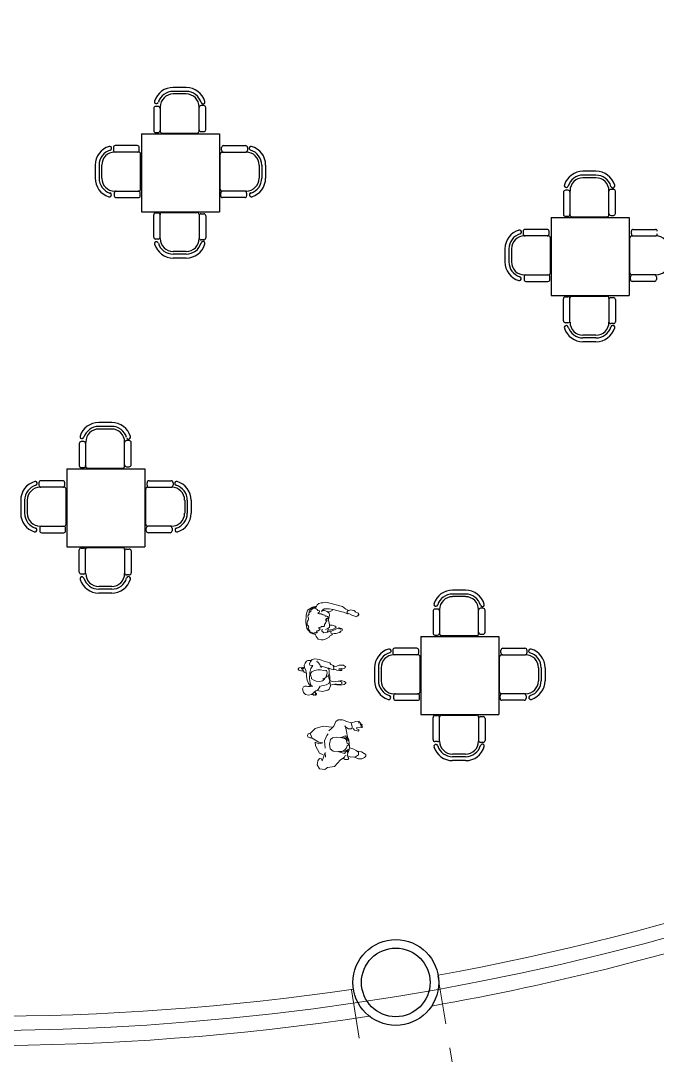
# Model space of a CAD drawing. Header units: millimetres. Extents: x 383 to 523, y 252 to 344.
# Drawn here: x 428.46 to 434.99, y 270.44 to 281.05 of the extents above; entities that cross this region are included whole.
import ezdxf

# ---------------------------------------------------------------- set-up
doc = ezdxf.new("R2010")
doc.units = ezdxf.units.MM
doc.header["$MEASUREMENT"] = 0
doc.linetypes.add('ACAD_ISO02W100', pattern=[15, 12, -3])
doc.linetypes.add('DASHED', pattern=[0.75, 0.5, -0.25])
doc.layers.add('cubierta', color=1, linetype='ACAD_ISO02W100', lineweight=15)
doc.layers.add('muros', color=5, linetype='Continuous', lineweight=30)
doc.layers.add('muebles', color=193, linetype='Continuous')

# ---------------------------------------------------------------- blocks, each defined once
blk = doc.blocks.new('h3')
at = {"layer": 'muebles', "lineweight": 0}
for p, q in [((0.042, 0.184), (0.064, 0.231)), ((0.064, 0.231), (0.088, 0.248)), ((0.088, 0.248), (0.134, 0.25)), ((0.134, 0.25), (0.176, 0.233)), ((0.176, 0.233), (0.22, 0.217)), ((0.22, 0.217), (0.231, 0.182)), ((0.269, 0.231), (0.223, 0.22)), ((0.302, 0.237), (0.269, 0.231)), ((0.296, 0.218), (0.303, 0.229)), ((0.321, 0.217), (0.296, 0.218)), ((0.303, 0.229), (0.302, 0.237)), ((0.322, 0.209), (0.321, 0.217)), ((-0.22, 0.104), (-0.198, 0.112)), ((-0.198, 0.108), (-0.149, 0.16)), ((-0.179, 0.06), (-0.198, 0.108)), ((-0.149, 0.16), (-0.066, 0.184)), ((-0.066, 0.184), (0.024, 0.173)), ((-0.007, 0.137), (0.019, 0.16)), ((0.019, 0.16), (0.042, 0.184)), ((0.157, 0.189), (0.168, 0.163)), ((0.167, 0.174), (0.157, 0.189)), ((0.195, 0.157), (0.167, 0.174)), ((0.168, 0.163), (0.173, 0.129)), ((0.173, 0.129), (0.184, 0.074)), ((0.222, 0.156), (0.195, 0.157)), ((0.23, 0.162), (0.222, 0.156)), ((0.231, 0.182), (0.23, 0.162)), ((0.241, 0.16), (0.256, 0.143)), ((0.256, 0.143), (0.277, 0.14)), ((0.275, 0.167), (0.332, 0.17)), ((0.281, 0.156), (0.275, 0.167)), ((0.277, 0.14), (0.294, 0.132)), ((0.302, 0.145), (0.281, 0.156)), ((0.294, 0.132), (0.302, 0.145)), ((0.313, 0.203), (0.322, 0.209)), ((0.333, 0.201), (0.313, 0.203)), ((0.316, 0.185), (0.335, 0.193)), ((0.333, 0.182), (0.316, 0.185)), ((0.332, 0.17), (0.338, 0.178)), ((0.335, 0.193), (0.333, 0.201)), ((0.338, 0.178), (0.333, 0.182)), ((-0.226, 0.09), (-0.22, 0.104)), ((-0.222, 0.074), (-0.226, 0.09)), ((-0.203, 0.066), (-0.222, 0.074)), ((-0.186, 0.066), (-0.203, 0.066)), ((-0.112, 0.02), (-0.179, 0.06)), ((-0.149, 0.02), (-0.11, 0.003)), ((-0.145, -0.019), (-0.149, 0.02)), ((-0.069, 0.013), (-0.112, 0.02)), ((-0.11, 0.003), (-0.069, 0.013)), ((-0.052, 0.033), (-0.03, 0.09)), ((-0.044, -0.042), (-0.052, 0.033)), ((-0.03, 0.09), (-0.013, 0.105)), ((0, 0), (0.008, 0.046)), ((0.005, -0.049), (0, 0)), ((0.008, 0.046), (0.03, 0.063)), ((0.03, 0.063), (0.066, 0.071)), ((0.066, 0.071), (0.108, 0.068)), ((0.108, 0.068), (0.143, 0.06)), ((0.115, 0.069), (0.164, 0.085)), ((0.157, 0.063), (0.115, 0.069)), ((0.143, 0.06), (0.165, 0.052)), ((0.198, 0.031), (0.157, 0.063)), ((0.164, 0.085), (0.182, 0.052)), ((0.165, 0.052), (0.175, 0.035)), ((0.175, 0.035), (0.179, 0.009)), ((0.179, 0.009), (0.192, 0.003)), ((0.181, 0.075), (0.198, 0.038)), ((0.182, 0.052), (0.181, 0.075)), ((0.184, 0.074), (0.198, 0.044)), ((0.192, 0.003), (0.197, -0.008)), ((0.198, 0.044), (0.204, -0.024)), ((-0.105, -0.093), (-0.145, -0.019)), ((-0.066, -0.11), (-0.105, -0.093)), ((-0.077, -0.171), (-0.047, -0.085)), ((-0.047, -0.085), (-0.041, -0.132)), ((0.036, -0.072), (0.005, -0.049)), ((0.09, -0.077), (0.036, -0.072)), ((0.137, -0.071), (0.09, -0.077)), ((0.094, -0.08), (0.157, -0.072)), ((0.154, -0.097), (0.094, -0.08)), ((0.157, -0.058), (0.137, -0.071)), ((0.182, -0.06), (0.154, -0.097)), ((0.173, -0.039), (0.157, -0.058)), ((0.157, -0.072), (0.198, -0.05)), ((0.181, -0.019), (0.173, -0.039)), ((0.197, -0.008), (0.181, -0.019)), ((0.187, -0.094), (0.181, -0.116)), ((0.184, -0.086), (0.182, -0.06)), ((0.198, -0.064), (0.184, -0.086)), ((0.2, -0.058), (0.187, -0.094)), ((0.204, -0.024), (0.2, -0.058)), ((0.209, -0.038), (0.248, -0.05)), ((0.248, -0.05), (0.272, -0.064)), ((0.272, -0.064), (0.296, -0.083)), ((0.299, -0.074), (0.282, -0.072)), ((0.296, -0.083), (0.297, -0.11)), ((0.327, -0.078), (0.299, -0.074)), ((0.354, -0.095), (0.327, -0.078)), ((0.371, -0.108), (0.354, -0.095)), ((-0.126, -0.211), (-0.121, -0.17)), ((-0.102, -0.255), (-0.126, -0.211)), ((-0.121, -0.17), (-0.102, -0.148)), ((-0.102, -0.148), (-0.082, -0.152)), ((-0.082, -0.152), (-0.077, -0.171)), ((0.113, -0.162), (0.05, -0.229)), ((0.148, -0.138), (0.113, -0.162)), ((0.16, -0.159), (0.143, -0.148)), ((0.164, -0.112), (0.148, -0.138)), ((0.187, -0.157), (0.16, -0.159)), ((0.181, -0.116), (0.19, -0.138)), ((0.219, -0.135), (0.186, -0.121)), ((0.197, -0.149), (0.187, -0.157)), ((0.19, -0.138), (0.197, -0.149)), ((0.266, -0.129), (0.219, -0.135)), ((0.247, -0.131), (0.297, -0.151)), ((0.297, -0.11), (0.266, -0.129)), ((0.297, -0.151), (0.33, -0.152)), ((0.33, -0.152), (0.359, -0.137)), ((0.359, -0.137), (0.373, -0.124)), ((0.373, -0.124), (0.371, -0.108)), ((-0.05, -0.261), (-0.102, -0.255)), ((-0.022, -0.24), (-0.05, -0.261)), ((0.05, -0.229), (-0.022, -0.24))]:
    blk.add_line(p, q, dxfattribs=at)
blk = doc.blocks.new('m2')
at = {"layer": 'muebles', "lineweight": 0}
for p, q in [((-0.252, 0.104), (-0.242, 0.114)), ((-0.242, 0.114), (-0.218, 0.119)), ((-0.211, 0.108), (-0.222, 0.105)), ((-0.218, 0.119), (-0.193, 0.116)), ((-0.197, 0.115), (-0.211, 0.108)), ((-0.204, 0.103), (-0.191, 0.117)), ((-0.193, 0.141), (-0.183, 0.16)), ((-0.188, 0.117), (-0.193, 0.141)), ((-0.176, 0.087), (-0.188, 0.117)), ((-0.183, 0.16), (-0.168, 0.181)), ((-0.168, 0.181), (-0.153, 0.189)), ((-0.153, 0.189), (-0.125, 0.188)), ((-0.137, 0.155), (-0.126, 0.18)), ((-0.135, 0.14), (-0.137, 0.155)), ((-0.114, 0.139), (-0.135, 0.14)), ((-0.132, 0.067), (-0.124, 0.107)), ((-0.126, 0.18), (-0.11, 0.199)), ((-0.124, 0.107), (-0.104, 0.136)), ((-0.104, 0.136), (-0.114, 0.139)), ((-0.11, 0.199), (-0.082, 0.207)), ((-0.082, 0.207), (-0.035, 0.199)), ((-0.059, 0.185), (-0.061, 0.18)), ((-0.061, 0.18), (-0.048, 0.168)), ((-0.048, 0.168), (-0.032, 0.149)), ((-0.035, 0.199), (0.023, 0.18)), ((-0.032, 0.149), (-0.026, 0.133)), ((-0.026, 0.133), (-0.014, 0.116)), ((0.042, 0.114), (-0.024, 0.133)), ((0.023, 0.18), (0.07, 0.165)), ((0.06, 0.111), (0.042, 0.114)), ((0.05, 0.111), (0.06, 0.101)), ((0.088, 0.099), (0.06, 0.111)), ((0.07, 0.165), (0.081, 0.149)), ((0.081, 0.149), (0.108, 0.138)), ((0.107, 0.134), (0.111, 0.115)), ((0.108, 0.138), (0.115, 0.126)), ((0.111, 0.115), (0.111, 0.103)), ((0.115, 0.126), (0.142, 0.131)), ((0.142, 0.131), (0.166, 0.14)), ((0.166, 0.14), (0.198, 0.141)), ((0.226, 0.11), (0.194, 0.105)), ((0.198, 0.141), (0.213, 0.14)), ((0.213, 0.14), (0.216, 0.137)), ((0.216, 0.137), (0.223, 0.134)), ((0.223, 0.134), (0.226, 0.127)), ((0.226, 0.127), (0.232, 0.126)), ((0.23, 0.119), (0.226, 0.11)), ((0.234, 0.122), (0.23, 0.119)), ((0.232, 0.126), (0.234, 0.122)), ((-0.254, 0.099), (-0.252, 0.104)), ((-0.245, 0.089), (-0.254, 0.099)), ((-0.225, 0.082), (-0.245, 0.089)), ((-0.201, 0.079), (-0.225, 0.082)), ((-0.21, 0.089), (-0.22, 0.093)), ((-0.204, 0.083), (-0.21, 0.089)), ((-0.205, 0.089), (-0.204, 0.103)), ((-0.193, 0.07), (-0.205, 0.089)), ((-0.172, 0.059), (-0.193, 0.07)), ((-0.168, 0.053), (-0.176, 0.087)), ((-0.169, 0.025), (-0.168, 0.053)), ((-0.161, -0.014), (-0.169, 0.025)), ((-0.136, 0), (-0.132, 0.067)), ((-0.13, -0.039), (-0.136, 0)), ((-0.114, 0.071), (-0.128, 0.056)), ((-0.128, 0.056), (-0.123, 0.029)), ((-0.123, 0.029), (-0.115, 0.014)), ((-0.115, 0.014), (-0.116, 0.001)), ((-0.116, 0.001), (-0.094, -0.014)), ((-0.085, 0.085), (-0.114, 0.071)), ((-0.053, 0.094), (-0.085, 0.085)), ((-0.024, 0.093), (-0.053, 0.094)), ((0.006, 0.086), (-0.024, 0.093)), ((0, 0), (0.031, 0.014)), ((0.003, -0.006), (0, 0)), ((0.023, 0.083), (0.006, 0.086)), ((0.013, -0.005), (0.02, 0.003)), ((0.02, 0.003), (0.024, 0.011)), ((0.031, 0.085), (0.023, 0.083)), ((0.038, 0.086), (0.031, 0.085)), ((0.031, 0.014), (0.038, 0.037)), ((0.034, 0.019), (0.044, 0.025)), ((0.034, 0.018), (0.034, 0.019)), ((0.042, 0.078), (0.038, 0.086)), ((0.038, 0.037), (0.045, 0.058)), ((0.042, 0.032), (0.039, 0.034)), ((0.045, 0.058), (0.042, 0.078)), ((0.045, 0.029), (0.042, 0.032)), ((0.044, 0.025), (0.045, 0.029)), ((0.063, 0.052), (0.058, 0.032)), ((0.058, 0.032), (0.06, 0.012)), ((0.06, 0.101), (0.066, 0.088)), ((0.06, 0.012), (0.07, -0.021)), ((0.066, 0.088), (0.063, 0.052)), ((0.065, 0.054), (0.07, 0.025)), ((0.07, 0.025), (0.073, -0.025)), ((0.104, 0.093), (0.088, 0.099)), ((0.111, 0.097), (0.104, 0.093)), ((0.111, 0.103), (0.107, 0.099)), ((0.116, 0.099), (0.111, 0.097)), ((0.131, 0.096), (0.116, 0.099)), ((0.142, 0.089), (0.131, 0.096)), ((0.169, 0.086), (0.142, 0.089)), ((0.166, 0.103), (0.162, 0.1)), ((0.162, 0.1), (0.186, 0.095)), ((0.194, 0.105), (0.166, 0.103)), ((0.194, 0.087), (0.169, 0.086)), ((0.186, 0.095), (0.197, 0.092)), ((0.197, 0.092), (0.194, 0.087)), ((-0.208, -0.103), (-0.197, -0.083)), ((-0.197, -0.138), (-0.208, -0.103)), ((-0.197, -0.083), (-0.184, -0.073)), ((-0.184, -0.073), (-0.167, -0.076)), ((-0.167, -0.076), (-0.153, -0.079)), ((-0.148, -0.046), (-0.161, -0.014)), ((-0.153, -0.079), (-0.133, -0.078)), ((-0.125, -0.079), (-0.148, -0.046)), ((-0.133, -0.078), (-0.102, -0.074)), ((-0.128, -0.058), (-0.13, -0.039)), ((-0.117, -0.071), (-0.128, -0.058)), ((-0.102, -0.074), (-0.117, -0.071)), ((-0.094, -0.014), (-0.068, -0.024)), ((-0.068, -0.024), (-0.037, -0.027)), ((-0.027, -0.076), (-0.048, -0.109)), ((-0.037, -0.027), (-0.016, -0.023)), ((-0.014, -0.072), (-0.022, -0.074)), ((-0.016, -0.023), (-0.003, -0.019)), ((0.01, -0.067), (-0.014, -0.072)), ((-0.003, -0.019), (0.005, -0.012)), ((0.005, -0.012), (0.003, -0.006)), ((0.005, -0.009), (0.013, -0.005)), ((0.034, -0.061), (0.01, -0.067)), ((0.06, -0.046), (0.034, -0.061)), ((0.066, -0.105), (0.05, -0.117)), ((0.07, -0.021), (0.06, -0.046)), ((0.077, -0.071), (0.066, -0.105)), ((0.073, -0.025), (0.077, -0.071)), ((0.075, -0.017), (0.09, -0.025)), ((0.103, -0.058), (0.079, -0.063)), ((0.09, -0.025), (0.109, -0.03)), ((0.123, -0.054), (0.103, -0.058)), ((0.109, -0.03), (0.133, -0.028)), ((0.118, -0.057), (0.142, -0.061)), ((0.139, -0.054), (0.123, -0.054)), ((0.133, -0.028), (0.158, -0.024)), ((0.157, -0.059), (0.139, -0.054)), ((0.142, -0.061), (0.182, -0.064)), ((0.177, -0.058), (0.157, -0.059)), ((0.158, -0.024), (0.179, -0.028)), ((0.177, -0.02), (0.16, -0.023)), ((0.199, -0.02), (0.177, -0.02)), ((0.193, -0.052), (0.177, -0.058)), ((0.179, -0.028), (0.193, -0.035)), ((0.182, -0.064), (0.219, -0.057)), ((0.193, -0.035), (0.196, -0.043)), ((0.196, -0.043), (0.193, -0.052)), ((0.223, -0.027), (0.199, -0.02)), ((0.219, -0.057), (0.237, -0.045)), ((0.237, -0.036), (0.223, -0.027)), ((0.237, -0.045), (0.237, -0.036)), ((-0.177, -0.159), (-0.197, -0.138)), ((-0.147, -0.166), (-0.177, -0.159)), ((-0.117, -0.161), (-0.147, -0.166)), ((-0.099, -0.147), (-0.117, -0.161)), ((-0.109, -0.156), (-0.097, -0.168)), ((-0.086, -0.131), (-0.099, -0.147)), ((-0.097, -0.168), (-0.092, -0.166)), ((-0.095, -0.159), (-0.084, -0.168)), ((-0.092, -0.166), (-0.095, -0.159)), ((-0.073, -0.122), (-0.086, -0.131)), ((-0.066, -0.152), (-0.086, -0.133)), ((-0.084, -0.168), (-0.079, -0.165)), ((-0.082, -0.128), (-0.075, -0.13)), ((-0.082, -0.16), (-0.071, -0.167)), ((-0.079, -0.165), (-0.082, -0.16)), ((-0.079, -0.149), (-0.066, -0.156)), ((-0.067, -0.165), (-0.079, -0.149)), ((-0.074, -0.127), (-0.076, -0.124)), ((-0.075, -0.13), (-0.074, -0.127)), ((-0.048, -0.109), (-0.073, -0.122)), ((-0.071, -0.167), (-0.067, -0.165)), ((-0.066, -0.156), (-0.066, -0.152)), ((-0.042, -0.122), (-0.058, -0.118)), ((-0.005, -0.129), (-0.042, -0.122)), ((0.05, -0.117), (-0.005, -0.129))]:
    blk.add_line(p, q, dxfattribs=at)
blk = doc.blocks.new('m3')
at = {"layer": 'muebles', "lineweight": 0}
for p, q in [((-0.094, 0.179), (-0.077, 0.232)), ((-0.077, 0.232), (-0.029, 0.264)), ((-0.062, 0.218), (-0.063, 0.209)), ((-0.047, 0.245), (-0.062, 0.218)), ((-0.058, 0.214), (-0.046, 0.216)), ((-0.058, 0.209), (-0.058, 0.214)), ((-0.025, 0.255), (-0.047, 0.245)), ((-0.046, 0.216), (-0.045, 0.226)), ((-0.045, 0.226), (-0.041, 0.236)), ((-0.041, 0.236), (-0.028, 0.247)), ((-0.029, 0.264), (0.017, 0.273)), ((-0.028, 0.247), (-0.018, 0.253)), ((0, 0.264), (-0.025, 0.255)), ((-0.018, 0.253), (-0.006, 0.252)), ((-0.01, 0.251), (-0.004, 0.253)), ((-0.006, 0.252), (0.011, 0.247)), ((-0.004, 0.253), (0.012, 0.27)), ((0.011, 0.247), (0.02, 0.239)), ((0.012, 0.27), (0.02, 0.287)), ((0.02, 0.287), (0.037, 0.3)), ((0.02, 0.239), (0.028, 0.228)), ((0.028, 0.228), (0.044, 0.224)), ((0.037, 0.3), (0.06, 0.307)), ((0.046, 0.215), (0.04, 0.208)), ((0.044, 0.224), (0.046, 0.215)), ((0.06, 0.307), (0.08, 0.306)), ((0.064, 0.217), (0.074, 0.227)), ((0.067, 0.226), (0.064, 0.217)), ((0.079, 0.236), (0.067, 0.226)), ((0.074, 0.227), (0.095, 0.227)), ((0.093, 0.245), (0.079, 0.236)), ((0.08, 0.306), (0.108, 0.313)), ((0.117, 0.247), (0.093, 0.245)), ((0.095, 0.227), (0.124, 0.217)), ((0.108, 0.313), (0.151, 0.303)), ((0.144, 0.244), (0.117, 0.247)), ((0.124, 0.217), (0.144, 0.2)), ((0.135, 0.214), (0.154, 0.218)), ((0.184, 0.237), (0.144, 0.244)), ((0.151, 0.303), (0.281, 0.268)), ((0.154, 0.218), (0.173, 0.228)), ((0.173, 0.228), (0.179, 0.234)), ((0.272, 0.214), (0.184, 0.237)), ((0.294, 0.211), (0.272, 0.214)), ((0.281, 0.268), (0.315, 0.243)), ((0.315, 0.243), (0.331, 0.235)), ((0.335, 0.226), (0.327, 0.218)), ((0.327, 0.218), (0.329, 0.203)), ((0.331, 0.235), (0.336, 0.228)), ((0.336, 0.228), (0.348, 0.227)), ((0.348, 0.227), (0.362, 0.234)), ((0.362, 0.234), (0.396, 0.227)), ((0.396, 0.227), (0.414, 0.217)), ((0.414, 0.217), (0.408, 0.215)), ((0.408, 0.215), (0.444, 0.202)), ((-0.097, 0.109), (-0.094, 0.179)), ((-0.087, 0.044), (-0.097, 0.109)), ((-0.083, 0.107), (-0.079, 0.118)), ((-0.083, 0.092), (-0.083, 0.107)), ((-0.079, 0.118), (-0.072, 0.128)), ((-0.074, 0.172), (-0.069, 0.183)), ((-0.074, 0.166), (-0.074, 0.172)), ((-0.071, 0.159), (-0.074, 0.166)), ((-0.072, 0.128), (-0.069, 0.141)), ((-0.069, 0.151), (-0.071, 0.159)), ((-0.069, 0.183), (-0.065, 0.186)), ((-0.069, 0.141), (-0.069, 0.151)), ((-0.066, 0.201), (-0.062, 0.203)), ((-0.064, 0.198), (-0.066, 0.201)), ((-0.065, 0.186), (-0.061, 0.19)), ((-0.061, 0.19), (-0.064, 0.198)), ((-0.062, 0.203), (-0.061, 0.202)), ((-0.061, 0.202), (-0.058, 0.209)), ((0.035, 0.207), (0.027, 0.206)), ((0.027, 0.206), (0.033, 0.198)), ((0.033, 0.198), (0.04, 0.193)), ((0.04, 0.208), (0.035, 0.207)), ((0.04, 0.193), (0.05, 0.193)), ((0.05, 0.193), (0.063, 0.193)), ((0.063, 0.193), (0.073, 0.188)), ((0.073, 0.188), (0.077, 0.183)), ((0.077, 0.183), (0.086, 0.183)), ((0.086, 0.183), (0.099, 0.182)), ((0.099, 0.182), (0.104, 0.175)), ((0.104, 0.175), (0.107, 0.171)), ((0.107, 0.171), (0.119, 0.169)), ((0.115, 0.145), (0.111, 0.137)), ((0.111, 0.14), (0.112, 0.138)), ((0.111, 0.137), (0.111, 0.124)), ((0.111, 0.124), (0.114, 0.116)), ((0.112, 0.117), (0.111, 0.117)), ((0.114, 0.116), (0.111, 0.106)), ((0.112, 0.138), (0.118, 0.135)), ((0.118, 0.124), (0.112, 0.117)), ((0.125, 0.147), (0.115, 0.145)), ((0.118, 0.135), (0.124, 0.129)), ((0.124, 0.129), (0.118, 0.124)), ((0.119, 0.169), (0.125, 0.167)), ((0.125, 0.167), (0.132, 0.158)), ((0.133, 0.146), (0.125, 0.147)), ((0.132, 0.158), (0.133, 0.146)), ((0.147, 0.181), (0.138, 0.133)), ((0.138, 0.133), (0.148, 0.083)), ((0.144, 0.2), (0.147, 0.181)), ((0.331, 0.194), (0.294, 0.211)), ((0.329, 0.203), (0.333, 0.2)), ((0.34, 0.195), (0.331, 0.194)), ((0.344, 0.197), (0.34, 0.195)), ((0.375, 0.182), (0.344, 0.197)), ((0.398, 0.175), (0.375, 0.182)), ((0.427, 0.165), (0.398, 0.175)), ((0.432, 0.173), (0.427, 0.165)), ((0.44, 0.173), (0.432, 0.173)), ((0.44, 0.179), (0.44, 0.173)), ((0.449, 0.179), (0.44, 0.179)), ((0.445, 0.197), (0.441, 0.195)), ((0.441, 0.195), (0.449, 0.188)), ((0.444, 0.202), (0.445, 0.197)), ((0.449, 0.188), (0.449, 0.179)), ((-0.048, -0.001), (-0.087, 0.044)), ((-0.085, 0.087), (-0.083, 0.092)), ((-0.082, 0.081), (-0.085, 0.087)), ((-0.074, 0.075), (-0.082, 0.081)), ((-0.068, 0.069), (-0.074, 0.075)), ((-0.072, 0.052), (-0.07, 0.057)), ((-0.072, 0.043), (-0.072, 0.052)), ((-0.066, 0.035), (-0.072, 0.043)), ((-0.07, 0.057), (-0.066, 0.06)), ((-0.066, 0.06), (-0.068, 0.069)), ((-0.06, 0.027), (-0.066, 0.035)), ((-0.055, 0.02), (-0.06, 0.027)), ((-0.054, 0.013), (-0.055, 0.02)), ((-0.054, 0.006), (-0.054, 0.013)), ((-0.053, 0.007), (-0.054, 0.006)), ((-0.05, 0.009), (-0.053, 0.007)), ((-0.04, 0.006), (-0.05, 0.009)), ((-0.029, -0.001), (-0.04, 0.006)), ((0.007, 0.002), (-0.007, -0.002)), ((0.01, 0.003), (0.007, 0.002)), ((0.014, 0.001), (0.01, 0.003)), ((0.022, 0.019), (0.014, 0.013)), ((0.014, 0.013), (0.019, 0.004)), ((0.02, 0.001), (0.014, 0.001)), ((0.019, 0.004), (0.02, 0.001)), ((0.03, 0.019), (0.022, 0.019)), ((0.046, 0.029), (0.03, 0.019)), ((0.045, 0.054), (0.039, 0.053)), ((0.039, 0.053), (0.039, 0.043)), ((0.039, 0.043), (0.046, 0.039)), ((0.057, 0.056), (0.045, 0.054)), ((0.046, 0.039), (0.047, 0.041)), ((0.052, 0.037), (0.046, 0.029)), ((0.047, 0.041), (0.052, 0.037)), ((0.065, 0.063), (0.057, 0.056)), ((0.073, 0.064), (0.065, 0.063)), ((0.068, 0.026), (0.067, 0.015)), ((0.067, 0.015), (0.078, 0.008)), ((0.076, 0.032), (0.068, 0.026)), ((0.077, 0.063), (0.073, 0.064)), ((0.089, 0.065), (0.077, 0.063)), ((0.078, 0.008), (0.087, -0.001)), ((0.087, -0.001), (0.104, 0.004)), ((0.096, 0.072), (0.089, 0.065)), ((0.097, 0.077), (0.096, 0.072)), ((0.102, 0.094), (0.097, 0.086)), ((0.097, 0.086), (0.097, 0.077)), ((0.111, 0.106), (0.102, 0.094)), ((0.104, 0.004), (0.118, 0.006)), ((0.129, 0.044), (0.107, 0.034)), ((0.118, 0.006), (0.129, 0.007)), ((0.129, 0.018), (0.122, 0.007)), ((0.146, 0.056), (0.129, 0.044)), ((0.135, 0.044), (0.129, 0.018)), ((0.129, 0.007), (0.158, 0.019)), ((0.134, 0.028), (0.179, 0.033)), ((0.148, 0.083), (0.146, 0.056)), ((0.175, 0.078), (0.152, 0.079)), ((0.158, 0.019), (0.169, 0.016)), ((0.159, 0.016), (0.159, 0.005)), ((0.159, 0.005), (0.164, -0.007)), ((0.169, 0.016), (0.204, 0.033)), ((0.206, 0.069), (0.175, 0.078)), ((0.179, 0.033), (0.208, 0.05)), ((0.204, 0.033), (0.243, 0.052)), ((0.216, 0.062), (0.206, 0.069)), ((0.208, 0.05), (0.216, 0.062)), ((0.253, 0.003), (0.237, -0.001)), ((0.243, 0.052), (0.248, 0.05)), ((0.248, 0.05), (0.243, 0.04)), ((0.243, 0.04), (0.256, 0.047)), ((0.277, 0.023), (0.252, 0.013)), ((0.252, 0.013), (0.264, 0.014)), ((0.261, 0.008), (0.253, 0.003)), ((0.256, 0.047), (0.262, 0.045)), ((0.262, 0.045), (0.258, 0.037)), ((0.258, 0.037), (0.273, 0.043)), ((0.264, 0.014), (0.261, 0.008)), ((0.273, 0.043), (0.276, 0.037)), ((0.276, 0.037), (0.274, 0.032)), ((0.274, 0.032), (0.279, 0.03)), ((0.279, 0.03), (0.277, 0.023)), ((-0.023, -0.012), (-0.048, -0.001)), ((-0.016, -0.006), (-0.029, -0.001)), ((0.005, -0.017), (-0.023, -0.012)), ((-0.007, -0.002), (-0.016, -0.006)), ((0.001, -0.012), (-0.002, -0.004)), ((0.011, -0.037), (0.001, -0.012)), ((0.031, -0.065), (0.011, -0.037)), ((0.06, -0.074), (0.031, -0.065)), ((0.083, -0.073), (0.06, -0.074)), ((0.112, -0.063), (0.083, -0.073)), ((0.142, -0.046), (0.112, -0.063)), ((0.146, -0.035), (0.142, -0.046)), ((0.175, -0.022), (0.146, -0.035)), ((0.164, -0.007), (0.168, -0.016)), ((0.178, -0.01), (0.175, -0.022)), ((0.194, -0.007), (0.178, -0.01)), ((0.214, -0.007), (0.194, -0.007)), ((0.237, -0.001), (0.214, -0.007))]:
    blk.add_line(p, q, dxfattribs=at)

msp = doc.modelspace()

# ---------------------------------------------------------------- linework, layer by layer
at = {"layer": 'cubierta', "linetype": 'ACAD_ISO02W100', "lineweight": 18, "ltscale": 0.2}
msp.add_arc((428.383, 297.242), 32.252, 181.8805, 44.9344, dxfattribs=at)
at = {"layer": 'muebles'}
for p, q in [((430.154, 280.369), (430.021, 280.369)), ((430.154, 280.329), (430.021, 280.329)), ((430.154, 280.302), (430.021, 280.302)), ((429.821, 280.154), (429.821, 279.927)), ((429.867, 280.174), (429.841, 280.174)), ((429.887, 280.169), (429.887, 279.922)), ((430.287, 279.922), (430.287, 280.169)), ((430.334, 280.183), (430.307, 280.183)), ((430.354, 279.936), (430.354, 280.163)), ((429.695, 279.895), (429.695, 279.095)), ((429.695, 279.895), (430.495, 279.895)), ((429.841, 279.907), (429.867, 279.907)), ((429.907, 279.902), (430.267, 279.902)), ((430.307, 279.916), (430.334, 279.916)), ((430.495, 279.895), (430.495, 279.095)), ((429.407, 279.753), (429.407, 279.726)), ((429.667, 279.706), (429.421, 279.706)), ((429.653, 279.773), (429.427, 279.773)), ((429.673, 279.726), (429.673, 279.753)), ((429.687, 279.326), (429.687, 279.686)), ((430.503, 279.326), (430.503, 279.686)), ((430.517, 279.726), (430.517, 279.753)), ((430.523, 279.706), (430.769, 279.706)), ((430.537, 279.773), (430.763, 279.773)), ((430.783, 279.753), (430.783, 279.726)), ((429.221, 279.573), (429.221, 279.439)), ((429.261, 279.573), (429.261, 279.439)), ((429.287, 279.573), (429.287, 279.439)), ((430.903, 279.573), (430.903, 279.439)), ((430.929, 279.573), (430.929, 279.439)), ((430.969, 279.573), (430.969, 279.439)), ((434.357, 279.51), (434.224, 279.51)), ((434.357, 279.47), (434.224, 279.47)), ((434.357, 279.443), (434.224, 279.443)), ((429.416, 279.286), (429.416, 279.259)), ((429.421, 279.306), (429.667, 279.306)), ((429.683, 279.259), (429.683, 279.286)), ((430.508, 279.259), (430.508, 279.286)), ((430.769, 279.306), (430.523, 279.306)), ((430.774, 279.286), (430.774, 279.259)), ((434.024, 279.295), (434.024, 279.068)), ((434.07, 279.315), (434.044, 279.315)), ((434.09, 279.31), (434.09, 279.063)), ((434.49, 279.063), (434.49, 279.31)), ((434.537, 279.324), (434.51, 279.324)), ((434.557, 279.077), (434.557, 279.304)), ((429.436, 279.239), (429.663, 279.239)), ((430.754, 279.239), (430.528, 279.239)), ((429.695, 279.095), (430.495, 279.095)), ((429.821, 278.835), (429.821, 279.062)), ((429.841, 279.082), (429.867, 279.082)), ((429.887, 278.82), (429.887, 279.067)), ((429.907, 279.087), (430.267, 279.087)), ((430.287, 279.067), (430.287, 278.82)), ((430.307, 279.073), (430.334, 279.073)), ((430.354, 279.053), (430.354, 278.826)), ((434.044, 279.048), (434.07, 279.048)), ((434.11, 279.043), (434.47, 279.043)), ((434.51, 279.057), (434.537, 279.057)), ((433.898, 279.035), (433.898, 278.235)), ((433.898, 279.035), (434.698, 279.035)), ((434.698, 279.035), (434.698, 278.235)), ((433.61, 278.894), (433.61, 278.867)), ((433.87, 278.847), (433.624, 278.847)), ((433.856, 278.914), (433.63, 278.914)), ((433.876, 278.867), (433.876, 278.894)), ((433.89, 278.467), (433.89, 278.827)), ((434.706, 278.467), (434.706, 278.827)), ((434.72, 278.867), (434.72, 278.894)), ((434.726, 278.847), (434.972, 278.847)), ((434.74, 278.914), (434.966, 278.914)), ((429.867, 278.815), (429.841, 278.815)), ((430.334, 278.806), (430.307, 278.806)), ((430.154, 278.687), (430.021, 278.687)), ((430.154, 278.66), (430.021, 278.66)), ((430.154, 278.62), (430.021, 278.62)), ((433.424, 278.714), (433.424, 278.58)), ((433.464, 278.714), (433.464, 278.58)), ((433.49, 278.714), (433.49, 278.58)), ((433.619, 278.427), (433.619, 278.4)), ((433.624, 278.447), (433.87, 278.447)), ((433.885, 278.4), (433.885, 278.427)), ((434.71, 278.4), (434.71, 278.427)), ((434.972, 278.447), (434.726, 278.447)), ((434.977, 278.427), (434.977, 278.4)), ((433.639, 278.38), (433.865, 278.38)), ((434.957, 278.38), (434.73, 278.38)), ((433.898, 278.235), (434.698, 278.235)), ((434.024, 277.976), (434.024, 278.203)), ((434.044, 278.223), (434.07, 278.223)), ((434.09, 277.961), (434.09, 278.208)), ((434.11, 278.228), (434.47, 278.228)), ((434.49, 278.208), (434.49, 277.961)), ((434.51, 278.214), (434.537, 278.214)), ((434.557, 278.194), (434.557, 277.967)), ((434.07, 277.956), (434.044, 277.956)), ((434.537, 277.947), (434.51, 277.947)), ((434.357, 277.828), (434.224, 277.828)), ((434.357, 277.801), (434.224, 277.801)), ((434.357, 277.761), (434.224, 277.761)), ((429.39, 276.933), (429.257, 276.933)), ((429.39, 276.893), (429.257, 276.893)), ((429.39, 276.866), (429.257, 276.866)), ((429.057, 276.717), (429.057, 276.491)), ((429.103, 276.737), (429.077, 276.737)), ((429.123, 276.733), (429.123, 276.486)), ((429.523, 276.486), (429.523, 276.733)), ((429.57, 276.747), (429.543, 276.747)), ((429.59, 276.5), (429.59, 276.727)), ((428.931, 276.458), (428.931, 275.658)), ((428.931, 276.458), (429.731, 276.458)), ((429.077, 276.471), (429.103, 276.471)), ((429.143, 276.466), (429.503, 276.466)), ((429.543, 276.48), (429.57, 276.48)), ((429.731, 276.458), (429.731, 275.658)), ((428.643, 276.316), (428.643, 276.29)), ((428.889, 276.336), (428.663, 276.336)), ((428.909, 276.29), (428.909, 276.316)), ((429.753, 276.29), (429.753, 276.316)), ((429.773, 276.336), (429.999, 276.336)), ((430.019, 276.316), (430.019, 276.29)), ((428.903, 276.27), (428.657, 276.27)), ((428.923, 275.89), (428.923, 276.25)), ((429.739, 275.89), (429.739, 276.25)), ((429.759, 276.27), (430.005, 276.27)), ((428.457, 276.136), (428.457, 276.003)), ((428.497, 276.136), (428.497, 276.003)), ((428.523, 276.136), (428.523, 276.003)), ((430.139, 276.136), (430.139, 276.003)), ((430.165, 276.136), (430.165, 276.003)), ((430.205, 276.136), (430.205, 276.003)), ((428.657, 275.87), (428.903, 275.87)), ((430.005, 275.87), (429.759, 275.87)), ((428.652, 275.85), (428.652, 275.823)), ((428.672, 275.803), (428.898, 275.803)), ((428.918, 275.823), (428.918, 275.85)), ((429.744, 275.823), (429.744, 275.85)), ((429.99, 275.803), (429.764, 275.803)), ((430.01, 275.85), (430.01, 275.823)), ((428.931, 275.658), (429.731, 275.658)), ((429.077, 275.646), (429.103, 275.646)), ((429.143, 275.65), (429.503, 275.65)), ((429.057, 275.399), (429.057, 275.626)), ((429.123, 275.384), (429.123, 275.63)), ((429.523, 275.63), (429.523, 275.384)), ((429.543, 275.636), (429.57, 275.636)), ((429.59, 275.616), (429.59, 275.39)), ((429.103, 275.379), (429.077, 275.379)), ((429.57, 275.37), (429.543, 275.37)), ((429.39, 275.25), (429.257, 275.25)), ((429.39, 275.224), (429.257, 275.224)), ((429.39, 275.184), (429.257, 275.184)), ((433.02, 275.214), (432.886, 275.214)), ((433.02, 275.174), (432.886, 275.174)), ((433.02, 275.148), (432.886, 275.148)), ((432.733, 275.019), (432.706, 275.019)), ((432.753, 275.014), (432.753, 274.768)), ((433.153, 274.768), (433.153, 275.014)), ((433.2, 275.028), (433.173, 275.028)), ((433.22, 274.782), (433.22, 275.008)), ((432.686, 274.999), (432.686, 274.773)), ((432.561, 274.74), (432.561, 273.94)), ((432.561, 274.74), (433.361, 274.74)), ((432.706, 274.753), (432.733, 274.753)), ((432.773, 274.748), (433.133, 274.748)), ((433.173, 274.762), (433.2, 274.762)), ((433.361, 274.74), (433.361, 273.94)), ((432.272, 274.598), (432.272, 274.571)), ((432.519, 274.618), (432.292, 274.618)), ((432.539, 274.571), (432.539, 274.598)), ((433.382, 274.571), (433.382, 274.598)), ((433.402, 274.618), (433.629, 274.618)), ((433.649, 274.598), (433.649, 274.571)), ((432.533, 274.551), (432.286, 274.551)), ((432.553, 274.171), (432.553, 274.531)), ((433.368, 274.171), (433.368, 274.531)), ((433.388, 274.551), (433.635, 274.551)), ((432.086, 274.418), (432.086, 274.285)), ((432.126, 274.418), (432.126, 274.285)), ((432.153, 274.418), (432.153, 274.285)), ((433.768, 274.418), (433.768, 274.285)), ((433.795, 274.418), (433.795, 274.285)), ((433.835, 274.418), (433.835, 274.285)), ((432.281, 274.131), (432.281, 274.105)), ((432.286, 274.151), (432.533, 274.151)), ((432.301, 274.085), (432.528, 274.085)), ((432.548, 274.105), (432.548, 274.131)), ((433.373, 274.105), (433.373, 274.131)), ((433.635, 274.151), (433.388, 274.151)), ((433.62, 274.085), (433.393, 274.085)), ((433.64, 274.131), (433.64, 274.105)), ((432.561, 273.94), (433.361, 273.94)), ((432.686, 273.681), (432.686, 273.907)), ((432.706, 273.927), (432.733, 273.927)), ((432.753, 273.666), (432.753, 273.912)), ((432.773, 273.932), (433.133, 273.932)), ((433.153, 273.912), (433.153, 273.666)), ((433.173, 273.918), (433.2, 273.918)), ((433.22, 273.898), (433.22, 273.672)), ((432.733, 273.661), (432.706, 273.661)), ((433.2, 273.652), (433.173, 273.652)), ((433.02, 273.532), (432.886, 273.532)), ((433.02, 273.506), (432.886, 273.506)), ((433.02, 273.466), (432.886, 273.466))]:
    msp.add_line(p, q, dxfattribs=at)
for centre, radius, start, end in [((430.021, 280.169), 0.2, 90, 162.6676), ((430.021, 280.169), 0.16, 90, 162.3675), ((430.154, 280.169), 0.2, 16.3092, 90), ((430.154, 280.169), 0.16, 16.3534, 90), ((429.849, 280.223), 0.02, 161.201, 343.8675), ((430.021, 280.169), 0.133, 90, 180), ((430.154, 280.169), 0.133, 0, 90), ((430.327, 280.22), 0.02, 196.1325, 16.5253), ((429.841, 280.154), 0.02, 90, 180), ((429.867, 280.154), 0.02, 0, 90), ((430.307, 280.163), 0.02, 90, 180), ((430.334, 280.163), 0.02, 0, 90), ((429.907, 279.569), 0.333, 90, 90), ((429.841, 279.927), 0.02, 180, 270), ((429.867, 279.927), 0.02, 270, 0), ((429.907, 279.922), 0.02, 180, 270), ((430.267, 279.922), 0.02, 270, 0), ((430.307, 279.936), 0.02, 180, 270), ((430.334, 279.936), 0.02, 270, 0), ((429.421, 279.573), 0.2, 106.3092, 180), ((429.421, 279.573), 0.16, 106.3534, 180), ((429.421, 279.573), 0.133, 90, 180), ((429.37, 279.745), 0.02, 286.1325, 106.5253), ((429.427, 279.753), 0.02, 90, 180), ((429.427, 279.726), 0.02, 180, 270), ((429.907, 279.42), 0.333, 270, 270), ((429.653, 279.753), 0.02, 0, 90), ((429.653, 279.726), 0.02, 270, 0), ((429.667, 279.686), 0.02, 0, 90), ((430.523, 279.686), 0.02, 90, 180), ((430.537, 279.753), 0.02, 90, 180), ((430.537, 279.726), 0.02, 180, 270), ((430.763, 279.753), 0.02, 360, 90), ((430.763, 279.726), 0.02, 270, 360), ((430.769, 279.573), 0.133, 360, 90), ((430.82, 279.745), 0.02, 73.4747, 253.8675), ((430.769, 279.573), 0.16, 360, 73.6466), ((430.769, 279.573), 0.2, 360, 73.6908), ((430.021, 279.326), 0.333, 180, 180), ((430.169, 279.326), 0.333, 0, 0), ((434.224, 279.31), 0.2, 90, 162.6676), ((434.224, 279.31), 0.16, 90, 162.3675), ((434.357, 279.31), 0.2, 16.3092, 90), ((434.357, 279.31), 0.16, 16.3534, 90), ((429.421, 279.439), 0.2, 180, 252.6676), ((429.421, 279.439), 0.16, 180, 252.3675), ((429.421, 279.439), 0.133, 180, 270), ((430.769, 279.439), 0.133, 270, 360), ((430.769, 279.439), 0.16, 287.6325, 360), ((430.769, 279.439), 0.2, 287.3324, 360), ((434.052, 279.364), 0.02, 161.201, 343.8675), ((434.224, 279.31), 0.133, 90, 180), ((434.357, 279.31), 0.133, 0, 90), ((434.53, 279.36), 0.02, 196.1325, 16.5253), ((429.367, 279.268), 0.02, 251.201, 73.8675), ((429.436, 279.286), 0.02, 90, 180), ((429.436, 279.259), 0.02, 180, 270), ((429.663, 279.286), 0.02, 0, 90), ((429.663, 279.259), 0.02, 270, 0), ((429.667, 279.326), 0.02, 270, 360), ((430.523, 279.326), 0.02, 180, 270), ((430.528, 279.286), 0.02, 90, 180), ((430.528, 279.259), 0.02, 180, 270), ((430.754, 279.286), 0.02, 360, 90), ((430.754, 279.259), 0.02, 270, 360), ((430.823, 279.268), 0.02, 106.1325, 288.799), ((434.044, 279.295), 0.02, 90, 180), ((434.07, 279.295), 0.02, 0, 90), ((434.51, 279.304), 0.02, 90, 180), ((434.537, 279.304), 0.02, 0, 90), ((429.841, 279.062), 0.02, 90, 180), ((429.867, 279.062), 0.02, 360, 90), ((429.907, 279.067), 0.02, 90, 180), ((430.267, 279.067), 0.02, 360, 90), ((430.307, 279.053), 0.02, 90, 180), ((430.334, 279.053), 0.02, 360, 90), ((434.11, 278.71), 0.333, 90, 90), ((434.044, 279.068), 0.02, 180, 270), ((434.07, 279.068), 0.02, 270, 0), ((434.11, 279.063), 0.02, 180, 270), ((434.47, 279.063), 0.02, 270, 0), ((434.51, 279.077), 0.02, 180, 270), ((434.537, 279.077), 0.02, 270, 0), ((429.841, 278.835), 0.02, 180, 270), ((429.867, 278.835), 0.02, 270, 360), ((430.307, 278.826), 0.02, 180, 270), ((430.334, 278.826), 0.02, 270, 360), ((433.624, 278.714), 0.2, 106.3092, 180), ((433.624, 278.714), 0.16, 106.3534, 180), ((433.624, 278.714), 0.133, 90, 180), ((433.573, 278.886), 0.02, 286.1325, 106.5253), ((433.63, 278.894), 0.02, 90, 180), ((433.63, 278.867), 0.02, 180, 270), ((434.11, 278.561), 0.333, 270, 270), ((433.856, 278.894), 0.02, 0, 90), ((433.856, 278.867), 0.02, 270, 0), ((433.87, 278.827), 0.02, 0, 90), ((434.726, 278.827), 0.02, 90, 180), ((434.74, 278.894), 0.02, 90, 180), ((434.74, 278.867), 0.02, 180, 270), ((434.966, 278.894), 0.02, 360, 90), ((434.966, 278.867), 0.02, 270, 360), ((434.972, 278.714), 0.133, 360, 90), ((429.849, 278.766), 0.02, 16.1325, 198.799), ((430.021, 278.82), 0.2, 197.3324, 270), ((430.021, 278.82), 0.16, 197.6325, 270), ((430.021, 278.82), 0.133, 180, 270), ((430.154, 278.82), 0.133, 270, 360), ((430.154, 278.82), 0.16, 270, 343.6466), ((430.154, 278.82), 0.2, 270, 343.6908), ((430.327, 278.77), 0.02, 343.4747, 163.8675), ((434.224, 278.467), 0.333, 180, 180), ((434.372, 278.467), 0.333, 0, 0), ((433.624, 278.58), 0.2, 180, 252.6676), ((433.624, 278.58), 0.16, 180, 252.3675), ((433.624, 278.58), 0.133, 180, 270), ((434.972, 278.58), 0.133, 270, 360), ((433.57, 278.409), 0.02, 251.201, 73.8675), ((433.639, 278.427), 0.02, 90, 180), ((433.639, 278.4), 0.02, 180, 270), ((433.865, 278.427), 0.02, 0, 90), ((433.865, 278.4), 0.02, 270, 0), ((433.87, 278.467), 0.02, 270, 360), ((434.726, 278.467), 0.02, 180, 270), ((434.73, 278.427), 0.02, 90, 180), ((434.73, 278.4), 0.02, 180, 270), ((434.957, 278.427), 0.02, 360, 90), ((434.957, 278.4), 0.02, 270, 360), ((434.044, 278.203), 0.02, 90, 180), ((434.07, 278.203), 0.02, 360, 90), ((434.11, 278.208), 0.02, 90, 180), ((434.47, 278.208), 0.02, 360, 90), ((434.51, 278.194), 0.02, 90, 180), ((434.537, 278.194), 0.02, 360, 90), ((434.044, 277.976), 0.02, 180, 270), ((434.07, 277.976), 0.02, 270, 360), ((434.052, 277.907), 0.02, 16.1325, 198.799), ((434.224, 277.961), 0.2, 197.3324, 270), ((434.224, 277.961), 0.16, 197.6325, 270), ((434.224, 277.961), 0.133, 180, 270), ((434.357, 277.961), 0.133, 270, 360), ((434.357, 277.961), 0.16, 270, 343.6466), ((434.357, 277.961), 0.2, 270, 343.6908), ((434.51, 277.967), 0.02, 180, 270), ((434.53, 277.91), 0.02, 343.4747, 163.8675), ((434.537, 277.967), 0.02, 270, 360), ((429.257, 276.733), 0.2, 90, 162.6676), ((429.39, 276.733), 0.2, 16.3092, 90), ((429.257, 276.733), 0.16, 90, 162.3675), ((429.257, 276.733), 0.133, 90, 180), ((429.39, 276.733), 0.16, 16.3534, 90), ((429.39, 276.733), 0.133, 0, 90), ((429.077, 276.717), 0.02, 90, 180), ((429.085, 276.787), 0.02, 161.201, 343.8675), ((429.103, 276.717), 0.02, 0, 90), ((429.543, 276.727), 0.02, 90, 180), ((429.563, 276.783), 0.02, 196.1325, 16.5253), ((429.57, 276.727), 0.02, 0, 90), ((429.077, 276.491), 0.02, 180, 270), ((429.103, 276.491), 0.02, 270, 0), ((429.543, 276.5), 0.02, 180, 270), ((429.57, 276.5), 0.02, 270, 0), ((429.143, 276.133), 0.333, 90, 90), ((429.143, 276.486), 0.02, 180, 270), ((429.503, 276.486), 0.02, 270, 0), ((428.657, 276.136), 0.2, 106.3092, 180), ((428.657, 276.136), 0.16, 106.3534, 180), ((428.606, 276.309), 0.02, 286.1325, 106.5253), ((428.663, 276.316), 0.02, 90, 180), ((428.663, 276.29), 0.02, 180, 270), ((429.143, 275.984), 0.333, 270, 270), ((428.889, 276.316), 0.02, 0, 90), ((428.889, 276.29), 0.02, 270, 0), ((429.773, 276.316), 0.02, 90, 180), ((429.773, 276.29), 0.02, 180, 270), ((429.999, 276.316), 0.02, 360, 90), ((429.999, 276.29), 0.02, 270, 360), ((430.056, 276.309), 0.02, 73.4747, 253.8675), ((430.005, 276.136), 0.16, 360, 73.6466), ((430.005, 276.136), 0.2, 360, 73.6908), ((428.657, 276.136), 0.133, 90, 180), ((428.903, 276.25), 0.02, 0, 90), ((429.257, 275.89), 0.333, 180, 180), ((429.405, 275.89), 0.333, 0, 0), ((429.759, 276.25), 0.02, 90, 180), ((430.005, 276.136), 0.133, 360, 90), ((428.657, 276.003), 0.2, 180, 252.6676), ((428.657, 276.003), 0.16, 180, 252.3675), ((428.657, 276.003), 0.133, 180, 270), ((430.005, 276.003), 0.133, 270, 360), ((430.005, 276.003), 0.16, 287.6325, 360), ((430.005, 276.003), 0.2, 287.3324, 360), ((428.672, 275.85), 0.02, 90, 180), ((428.898, 275.85), 0.02, 0, 90), ((428.903, 275.89), 0.02, 270, 360), ((429.759, 275.89), 0.02, 180, 270), ((429.764, 275.85), 0.02, 90, 180), ((429.99, 275.85), 0.02, 360, 90), ((428.603, 275.831), 0.02, 251.201, 73.8675), ((428.672, 275.823), 0.02, 180, 270), ((428.898, 275.823), 0.02, 270, 0), ((429.764, 275.823), 0.02, 180, 270), ((429.99, 275.823), 0.02, 270, 360), ((430.059, 275.831), 0.02, 106.1325, 288.799), ((429.077, 275.626), 0.02, 90, 180), ((429.103, 275.626), 0.02, 360, 90), ((429.143, 275.63), 0.02, 90, 180), ((429.503, 275.63), 0.02, 360, 90), ((429.543, 275.616), 0.02, 90, 180), ((429.57, 275.616), 0.02, 360, 90), ((429.077, 275.399), 0.02, 180, 270), ((429.085, 275.33), 0.02, 16.1325, 198.799), ((429.257, 275.384), 0.2, 197.3324, 270), ((429.103, 275.399), 0.02, 270, 360), ((429.257, 275.384), 0.16, 197.6325, 270), ((429.257, 275.384), 0.133, 180, 270), ((429.39, 275.384), 0.133, 270, 360), ((429.39, 275.384), 0.16, 270, 343.6466), ((429.39, 275.384), 0.2, 270, 343.6908), ((429.543, 275.39), 0.02, 180, 270), ((429.563, 275.333), 0.02, 343.4747, 163.8675), ((429.57, 275.39), 0.02, 270, 360), ((432.886, 275.014), 0.2, 90, 162.6676), ((432.886, 275.014), 0.16, 90, 162.3675), ((432.886, 275.014), 0.133, 90, 180), ((433.02, 275.014), 0.2, 16.3092, 90), ((433.02, 275.014), 0.16, 16.3534, 90), ((433.02, 275.014), 0.133, 0, 90), ((432.706, 274.999), 0.02, 90, 180), ((432.715, 275.068), 0.02, 161.201, 343.8675), ((432.733, 274.999), 0.02, 0, 90), ((433.173, 275.008), 0.02, 90, 180), ((433.192, 275.065), 0.02, 196.1325, 16.5253), ((433.2, 275.008), 0.02, 0, 90), ((432.773, 274.414), 0.333, 90, 90), ((432.706, 274.773), 0.02, 180, 270), ((432.733, 274.773), 0.02, 270, 0), ((432.773, 274.768), 0.02, 180, 270), ((433.133, 274.768), 0.02, 270, 0), ((433.173, 274.782), 0.02, 180, 270), ((433.2, 274.782), 0.02, 270, 0), ((432.286, 274.418), 0.2, 106.3092, 180), ((432.236, 274.591), 0.02, 286.1325, 106.5253), ((432.292, 274.598), 0.02, 90, 180), ((432.773, 274.266), 0.333, 270, 270), ((432.519, 274.598), 0.02, 0, 90), ((433.402, 274.598), 0.02, 90, 180), ((433.629, 274.598), 0.02, 360, 90), ((433.686, 274.591), 0.02, 73.4747, 253.8675), ((433.635, 274.418), 0.2, 360, 73.6908), ((432.286, 274.418), 0.16, 106.3534, 180), ((432.286, 274.418), 0.133, 90, 180), ((432.292, 274.571), 0.02, 180, 270), ((432.519, 274.571), 0.02, 270, 0), ((432.533, 274.531), 0.02, 0, 90), ((432.886, 274.171), 0.333, 180, 180), ((433.035, 274.171), 0.333, 0, 0), ((433.388, 274.531), 0.02, 90, 180), ((433.402, 274.571), 0.02, 180, 270), ((433.629, 274.571), 0.02, 270, 360), ((433.635, 274.418), 0.133, 360, 90), ((433.635, 274.418), 0.16, 360, 73.6466), ((432.286, 274.285), 0.2, 180, 252.6676), ((432.286, 274.285), 0.16, 180, 252.3675), ((432.286, 274.285), 0.133, 180, 270), ((433.635, 274.285), 0.133, 270, 360), ((433.635, 274.285), 0.16, 287.6325, 360), ((433.635, 274.285), 0.2, 287.3324, 360), ((432.533, 274.171), 0.02, 270, 360), ((433.388, 274.171), 0.02, 180, 270), ((432.232, 274.113), 0.02, 251.201, 73.8675), ((432.301, 274.131), 0.02, 90, 180), ((432.301, 274.105), 0.02, 180, 270), ((432.528, 274.131), 0.02, 0, 90), ((432.528, 274.105), 0.02, 270, 0), ((433.393, 274.131), 0.02, 90, 180), ((433.393, 274.105), 0.02, 180, 270), ((433.62, 274.131), 0.02, 360, 90), ((433.62, 274.105), 0.02, 270, 360), ((433.689, 274.113), 0.02, 106.1325, 288.799), ((432.706, 273.907), 0.02, 90, 180), ((432.733, 273.907), 0.02, 360, 90), ((432.773, 273.912), 0.02, 90, 180), ((433.133, 273.912), 0.02, 360, 90), ((433.173, 273.898), 0.02, 90, 180), ((433.2, 273.898), 0.02, 360, 90), ((432.706, 273.681), 0.02, 180, 270), ((432.715, 273.612), 0.02, 16.1325, 198.799), ((432.733, 273.681), 0.02, 270, 360), ((432.886, 273.666), 0.133, 180, 270), ((433.02, 273.666), 0.133, 270, 360), ((433.173, 273.672), 0.02, 180, 270), ((433.192, 273.615), 0.02, 343.4747, 163.8675), ((433.2, 273.672), 0.02, 270, 360), ((432.886, 273.666), 0.2, 197.3324, 270), ((432.886, 273.666), 0.16, 197.6325, 270), ((433.02, 273.666), 0.16, 270, 343.6466), ((433.02, 273.666), 0.2, 270, 343.6908)]:
    msp.add_arc(centre, radius, start, end, dxfattribs=at)
at = {"layer": 'muros', "linetype": 'DASHED', "lineweight": 13}
for p, q in [((432.736, 271.26), (433.693, 265.426)), ((431.848, 271.114), (432.805, 265.28))]:
    msp.add_line(p, q, dxfattribs=at)
at = {"layer": 'muros'}
for radius in [0.44, 0.352]:
    msp.add_circle((432.304, 271.191), radius, dxfattribs=at)
at = {"layer": 'muros', "lineweight": 18}
for radius, start, end in [(26.544, 180, 0.0035), (26.4, 280.2683, 296.3585), (26.7, 280.008, 296.6188), (26.4, 261.6415, 278.3585), (26.7, 261.3812, 278.6188)]:
    msp.add_arc((428.031, 297.243), radius, start, end, dxfattribs=at)

# ---------------------------------------------------------------- block references
at = {"layer": 'muebles', "linetype": 'Continuous'}
for name, p in [('m3', (431.477, 274.777)), ('m2', (431.556, 274.304)), ('h3', (431.625, 273.635))]:
    msp.add_blockref(name, p, dxfattribs=at)

doc.saveas('drawing.dxf')
